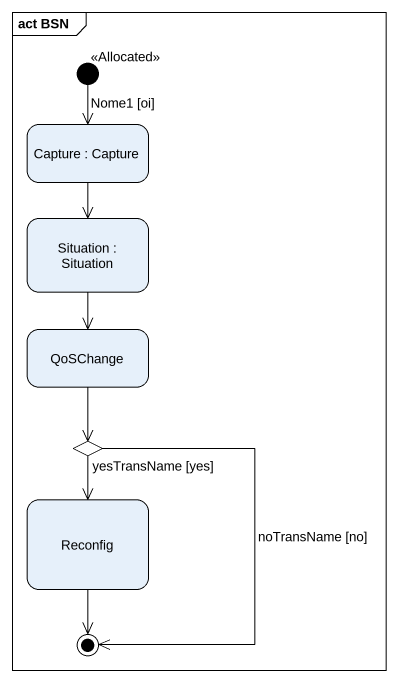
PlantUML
@startuml
mainframe act BSN
hide empty description
state "Capture : Capture" as Capture
state "Situation : Situation" as Situation
state QoSChange
state choice1 <<choice>>
state Reconfig
[*] --> Capture : <<Allocated>>\nNome1 [oi]
Capture --> Situation
Situation --> QoSChange
QoSChange --> choice1
choice1 --> Reconfig : yesTransName [yes]
choice1 --> [*] : noTransName [no]
Reconfig --> [*]
@enduml
